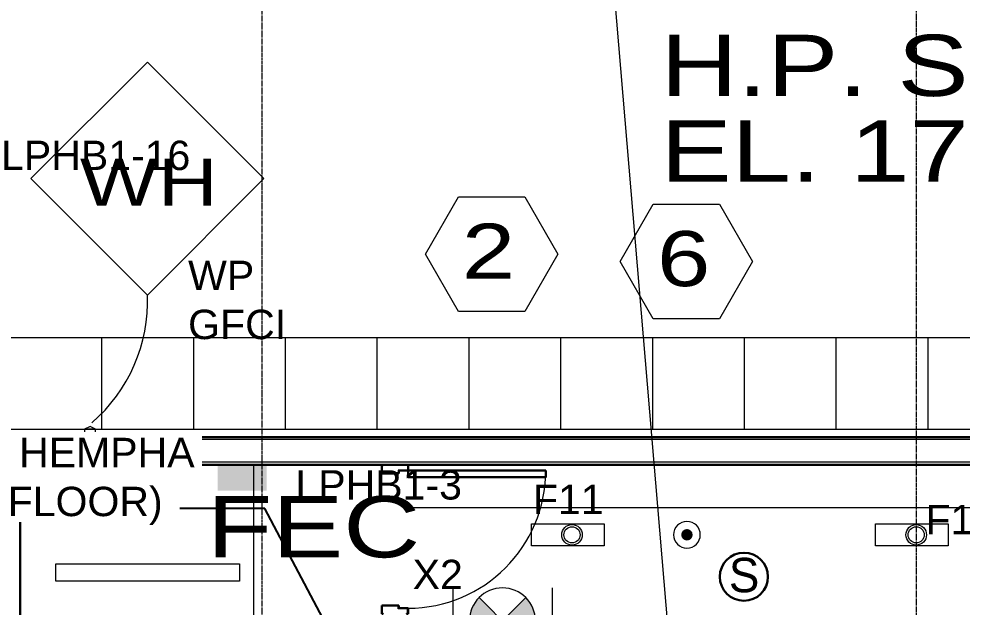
# Model space of a CAD drawing. Header units: inches. Extents: x -40190 to 0, y -3216 to 2257.
# Drawn here: x -23455.6 to -23208.9, y 1054 to 1207.9 of the extents above; entities that cross this region are included whole.
import ezdxf
from ezdxf import colors
from ezdxf.entities.mleader import LeaderData, LeaderLine
from ezdxf.enums import TextEntityAlignment as Align
from ezdxf.math import Vec2, Vec3

# ---------------------------------------------------------------- set-up
doc = ezdxf.new("R2010")
doc.units = ezdxf.units.IN
doc.header["$LTSCALE"] = 0.5
doc.header["$MEASUREMENT"] = 0
doc.linetypes.add('A113$0$CENTER', pattern=[2, 1.25, -0.25, 0.25, -0.25])
doc.linetypes.add('A113$0$DGN Style 3', pattern=[242.953966, 173.538547, -69.415419])
for name, color, linetype in [('A113$0$A roof pave', 8, 'Continuous'), ('A113$0$A-ANNO-IDEN', 8, 'Continuous'), ('A113$0$A-ANNO-TEXT', 8, 'Continuous'), ('A113$0$A-DOOR', 8, 'Continuous'), ('A113$0$A-DOOR-FRAM', 8, 'Continuous'), ('A113$0$A-EQPM-FEC', 8, 'Continuous'), ('A113$0$A-FLOR-CURB', 8, 'Continuous'), ('A113$0$A-GRID-GRDP0-15', 8, 'Continuous'), ('A113$0$A-WALL-FULL-EXTR', 8, 'Continuous'), ('A113$0$E-ELEC-WIND-WASH', 8, 'Continuous'), ('A113$0$Level 12', 8, 'Continuous'), ('A113$0$Level 23', 8, 'Continuous'), ('A613$0$A-ANNO-REVS-BULL', 8, 'Continuous'), ('A613$0$A-CLNG-LITE', 3, 'Continuous'), ('A613$0$A-CLNG-PATT', 8, 'Continuous'), ('A613$0$A-CLNG-SPNK', 8, 'Continuous'), ('A613$0$bc113 - Level 23', 8, 'Continuous'), ('A613$0$br613 - E-Lite', 8, 'Continuous'), ('A613$0$br613 - Level 36', 8, 'Continuous'), ('A613$0$Level 30', 8, 'Continuous'), ('E-Anno-Keyn', 72, 'Continuous'), ('G-Anno', 6, 'Continuous'), ('G-TEXT', 6, 'Continuous'), ('M-HVAC-text', 6, 'Continuous'), ('XREF', 7, 'Continuous')]:
    doc.layers.add(name, color=color, linetype=linetype)
doc.styles.add('A113$0$style-Arial', font='arial.ttf')
doc.styles.add('A113$0$style-WORKING', font='WORKING.shx')
doc.styles.add('A613$0$style-Arial', font='arial.ttf')
doc.styles.add('M08', font='arial.ttf', dxfattribs={"height": 7.68})
doc.styles.add('MAMEP ANNO', font='arial.ttf', dxfattribs={"height": 0.101562})
doc.styles.get("Standard").update_dxf_attribs({"font": 'simplex.shx'})
doc.dimstyles.get("Standard").update_dxf_attribs({"dimtxt": 0.18, "dimasz": 0.125, "dimexe": 0.18, "dimexo": 0.0625, "dimgap": 0.09, "dimtad": 0, "dimtih": 1, "dimtoh": 1, "dimdec": 4, "dimzin": 0, "dimdsep": 46, "dimtxsty": 'Standard', "dimcen": 0.09, "dimadec": 0, "dimazin": 0, "dimtfac": 1, "dimtdec": 4, "dimtofl": 0, "dimtmove": 0, "dimatfit": 3, "dimfxl": 1, "dimtolj": 1, "dimtzin": 0, "dimarcsym": 0})

# ---------------------------------------------------------------- blocks, each defined once
blk = doc.blocks.new('MLD-KeyNote')
at = {"color": 0, "linetype": 'Continuous', "transparency": 16777216}
blk.add_lwpolyline([(-0.09375, -0.09375), (0.09375, -0.09375), (0.09375, 0.09375), (-0.09375, 0.09375)], close=True, dxfattribs=at)
at = {"color": 0, "linetype": 'ByBlock', "transparency": 16777216, "style": 'MAMEP ANNO'}
blk.add_attdef('ID', text='', height=0.10156, dxfattribs=at).set_placement((0, 0), align=Align.MIDDLE_CENTER)
blk = doc.blocks.new('*U585')
at = {"layer": 'A113$0$E-ELEC-WIND-WASH', "linetype": 'A113$0$DGN Style 3', "lineweight": 13, "flags": 128}
blk.add_lwpolyline([(1.44, 1.01), (0.01, 1.72), (-1.42, 1.01)], dxfattribs=at)
at = {"layer": 'A113$0$E-ELEC-WIND-WASH', "linetype": 'A113$0$DGN Style 3', "lineweight": 13}
blk.add_3dface([(-1.42, -1.08), (1.44, -1.08), (1.44, 1.01), (-1.42, 1.01)], dxfattribs=at)
blk = doc.blocks.new('A113$0$36D478_20')
at = {"layer": 'A113$0$A-DOOR', "linetype": 'Continuous', "lineweight": 0}
blk.add_arc((6.5, -0.85), 36, 270, 0, dxfattribs=at)
at = {"layer": 'A113$0$A-DOOR', "linetype": 'Continuous', "lineweight": 30}
blk.add_3dface([(42.5, -0.85), (42.5, -2.6), (6.5, -2.6), (6.5, -0.85)], dxfattribs=at)
at = {"layer": 'A113$0$A-DOOR-FRAM', "linetype": 'Continuous', "lineweight": 30}
for p, q in [((-0.37, -1.6), (-0.37, 0.65)), ((-0.37, 0.65), (0, 0.65)), ((6.5, 0.65), (6.12, 0.65)), ((6.5, 0.65), (6.5, -0.85)), ((4.08, -1.6), (-0.37, -1.6)), ((6.5, -0.85), (4.08, -0.85)), ((4.08, -0.85), (4.08, -1.6)), ((-0.37, -36.1), (-0.37, -38.35)), ((4.08, -36.1), (-0.37, -36.1)), ((4.08, -36.85), (4.08, -36.1)), ((6.5, -36.85), (4.08, -36.85)), ((6.5, -38.35), (6.5, -36.85)), ((-0.37, -38.35), (0, -38.35)), ((6.5, -38.35), (6.12, -38.35))]:
    blk.add_line(p, q, dxfattribs=at)
at = {"layer": 'A113$0$A-DOOR-FRAM', "linetype": 'Continuous', "lineweight": 13}
for p, q in [((-0.22, -1.45), (-0.22, 0.5)), ((-0.22, 0.5), (0, 0.5)), ((0, 0.5), (0, 0.65)), ((6.12, 0.65), (6.12, 0.5)), ((6.35, 0.5), (6.12, 0.5)), ((6.35, 0.5), (6.35, -0.7)), ((3.93, -1.45), (-0.22, -1.45)), ((6.35, -0.7), (3.93, -0.7)), ((3.93, -0.7), (3.93, -1.45)), ((3.93, -36.25), (-0.22, -36.25)), ((-0.22, -36.25), (-0.22, -38.2)), ((3.93, -37), (3.93, -36.25)), ((-0.22, -38.2), (0, -38.2)), ((0, -38.2), (0, -38.35)), ((6.35, -37), (3.93, -37)), ((6.12, -38.35), (6.12, -38.2)), ((6.35, -38.2), (6.12, -38.2)), ((6.35, -38.2), (6.35, -37))]:
    blk.add_line(p, q, dxfattribs=at)
blk = doc.blocks.new('A113$0$T6X6_3')
at = {"layer": 'A113$0$Level 12', "linetype": 'Continuous', "lineweight": 13}
for p, q in [((2.375, 3), (-2.375, 3)), ((2.375, 2.6875), (-2.375, 2.6875)), ((-3, 2.375), (-3, -2.375)), ((-2.6875, 2.375), (-2.6875, -2.375)), ((2.6875, -2.375), (2.6875, 2.375)), ((3, -2.375), (3, 2.375)), ((-2.375, -2.6875), (2.375, -2.6875)), ((-2.375, -3), (2.375, -3))]:
    blk.add_line(p, q, dxfattribs=at)
at = {"layer": 'A113$0$Level 12', "linetype": 'Continuous', "lineweight": 13, "extrusion": (0, 0, -1)}
for centre, radius, start, end in [((2.375, 2.375), 0.625, 0, 90), ((2.375, 2.375), 0.3125, 0, 90), ((-2.375, 2.375), 0.625, 90, 180), ((-2.375, 2.375), 0.3125, 90, 180)]:
    blk.add_arc(centre, radius, start, end, dxfattribs=at)
at = {"layer": 'A113$0$Level 12', "linetype": 'Continuous', "lineweight": 13}
for centre, radius, start, end in [((-2.375, -2.375), 0.625, 180, 270), ((-2.375, -2.375), 0.3125, 180, 270), ((2.375, -2.375), 0.625, 270, 0), ((2.375, -2.375), 0.3125, 270, 0)]:
    blk.add_arc(centre, radius, start, end, dxfattribs=at)
at = {"layer": 'A113$0$Level 12', "linetype": 'Continuous', "lineweight": 70}
blk.add_point((0, 0), dxfattribs=at)
blk = doc.blocks.new('A113')
at = {"layer": 'A113$0$A roof pave', "lineweight": 13}
blk.add_line((-22930.0236, 1124.4866, -2660.425), (-23650.0237, 1124.4908, -2660.425), dxfattribs=at)
at = {"layer": 'A113$0$A roof pave', "lineweight": 0}
for p, q in [((-23434.0236, 1124.4872, -2660.425), (-23434.0236, 1100.483, -2660.425)), ((-23410.0236, 1124.4871, -2660.425), (-23410.0236, 1100.4829, -2660.425)), ((-23386.0236, 1124.4871, -2660.425), (-23386.0236, 1100.4829, -2660.425)), ((-23362.0236, 1124.4871, -2660.425), (-23362.0236, 1100.4829, -2660.425)), ((-23338.0236, 1124.487, -2660.425), (-23338.0236, 1100.4828, -2660.425)), ((-23314.0236, 1124.487, -2660.425), (-23314.0236, 1100.4828, -2660.425)), ((-23290.0236, 1124.487, -2660.425), (-23290.0236, 1100.4828, -2660.425)), ((-23266.0236, 1124.4869, -2660.425), (-23266.0236, 1100.4827, -2660.425)), ((-23242.0236, 1124.4869, -2660.425), (-23242.0236, 1100.4827, -2660.425)), ((-23218.0236, 1124.4869, -2660.425), (-23218.0236, 1100.4827, -2660.425))]:
    blk.add_line(p, q, dxfattribs=at)
at = {"layer": 'A113$0$A-ANNO-IDEN', "lineweight": 0}
blk.add_line((-23335.4737, 1636.3996), (-23282.9138, 1011.9797), dxfattribs=at)
at = {"layer": 'A113$0$A-ANNO-TEXT', "lineweight": 0}
blk.add_ellipse((-23463.8826, 1134.013), major_axis=(5.7231, 41.555), ratio=0.9983986, start_param=3.98986684, end_param=4.8880197, dxfattribs=at)
at = {"layer": 'A113$0$A-ANNO-TEXT', "lineweight": 13}
blk.add_3dface([(-23422.0323, 1135.6478), (-23391.5617, 1166.1185), (-23422.0323, 1196.5891), (-23452.503, 1166.1185)], dxfattribs=at)
at = {"layer": 'A113$0$A-EQPM-FEC', "lineweight": 13}
blk.add_solid([(-23390.8795, 1084.49, 1992.7541), (-23403.6295, 1084.49, 1992.7541), (-23390.8795, 1091.24, 1992.7541), (-23403.6295, 1091.24, 1992.7541)], dxfattribs=at)
at = {"layer": 'A113$0$A-FLOR-CURB', "lineweight": 0}
for p, q in [((-23729.1243, 1097.9901, 1992.7541), (-22922.8335, 1097.9901, 1992.7541)), ((-23456.0184, 1091.9901, 1992.7541), (-22922.8335, 1091.9901, 1992.7541))]:
    blk.add_line(p, q, dxfattribs=at)
at = {"layer": 'A113$0$A-GRID-GRDP0-15', "linetype": 'A113$0$CENTER', "lineweight": 0}
for p, q in [((-23221.0236, 2113.2362), (-23221.0236, -676.9055)), ((-23392.0337, 367.1574), (-23392.0337, 2029.5617))]:
    blk.add_line(p, q, dxfattribs=at)
at = {"layer": 'A113$0$A-WALL-FULL-EXTR', "lineweight": 13}
blk.add_line((-22922.8335, 1100.4865, 1992.7541), (-23476.7492, 1100.4901, 1992.7541), dxfattribs=at)
at = {"layer": 'A113$0$A-WALL-FULL-EXTR', "lineweight": 30}
for p, q in [((-22922.8335, 1098.4865, 1992.7541), (-23476.7492, 1098.4901, 1992.7541)), ((-23455.2684, 1041.86, 1992.7541), (-23455.2684, 1091.2368, 1992.7541)), ((-23455.2684, 1091.2368, 1992.7541), (-23360.3986, 1091.2368, 1992.7541)), ((-23360.3986, 1091.2401, 1992.7541), (-22922.8335, 1091.2401, 1992.7541))]:
    blk.add_line(p, q, dxfattribs=at)
at = {"layer": 'A113$0$Level 12', "lineweight": 13}
blk.add_3dface([(-23454.8933, 1081.8674, 1992.7541), (-23454.8933, 1091.8674, 1992.7541), (-23442.8933, 1091.8674, 1992.7541), (-23442.8933, 1081.8674, 1992.7541)], dxfattribs=at)
at = {"layer": 'A113$0$Level 23', "lineweight": 30}
blk.add_line((-23452.0183, 1091.2371, 1992.7541), (-23455.2684, 1091.2371, 1992.7541), dxfattribs=at)
at = {"layer": 'A113$0$A-DOOR', "lineweight": 0}
blk.add_blockref('A113$0$36D478_20', (-23360.3988, 1090.592, 1992.7541), dxfattribs=at)
at = {"layer": 'A113$0$E-ELEC-WIND-WASH', "lineweight": 13}
blk.add_blockref('*U585', (-23437.0384, 1099.5684, 1992.7541), dxfattribs=at)
at = {"layer": 'A113$0$Level 12', "lineweight": 13}
blk.add_blockref('A113$0$T6X6_3', (-23449.0183, 1088.8674, 1992.7541), dxfattribs=at)
at = {"layer": 'A113$0$A-ANNO-TEXT', "lineweight": 13}
for s, height, style, width, p in [('H.P. SLAB', 16, 'A113$0$style-Arial', 1.246875, (-23287.8671, 1187.7135)), ('EL. 172\'-1"', 15.999998, 'A113$0$style-Arial', 1.246875, (-23287.8671, 1165.3135)), ('WH', 12.312, 'A113$0$style-WORKING', 1.3125, (-23439.6831, 1159.008))]:
    blk.add_text(s, height=height, dxfattribs=dict(at, style=style, width=width)).set_placement(p)
at = {"layer": 'A113$0$A-ANNO-TEXT', "lineweight": 13, "style": 'A113$0$style-Arial', "width": 1.246875}
blk.add_text('FEC', height=16, dxfattribs=at).set_placement((-23406.4468, 1083.0512), align=Align.TOP_LEFT)
blk = doc.blocks.new('*U981')
at = {"layer": 'A613$0$br613 - Level 36', "linetype": 'Continuous', "lineweight": 30}
for points in [[(-6.11, -6.11), (-6.33, -5.88), (-6.56, -5.63), (-6.81, -5.32), (-7.04, -5.01), (-7.26, -4.69), (-7.44, -4.4), (-7.61, -4.1), (-7.77, -3.78), (-8, -3.27), (-8.23, -2.62), (-8.36, -2.18), (-8.45, -1.79), (-8.55, -1.22), (-8.62, -0.54), (-8.64, 0.09), (-8.6, 0.82), (-8.5, 1.56), (-8.41, 1.99), (-8.19, 2.74), (-7.91, 3.48), (-7.52, 4.26), (-7, 5.07), (-6.56, 5.62), (-6.11, 6.11), (0, 0)], [(6.11, -6.11), (0, 0), (6.11, 6.11), (6.33, 5.88), (6.56, 5.63), (6.8, 5.32), (7.04, 5.01), (7.26, 4.68), (7.44, 4.4), (7.61, 4.1), (7.77, 3.78), (8, 3.27), (8.23, 2.62), (8.36, 2.18), (8.45, 1.79), (8.55, 1.21), (8.62, 0.54), (8.64, -0.1), (8.6, -0.82), (8.5, -1.56), (8.41, -2), (8.19, -2.75), (7.91, -3.48), (7.52, -4.26), (7, -5.07), (6.56, -5.63)]]:
    blk.add_hatch(color=256, dxfattribs=at).paths.add_polyline_path(points)
at = {"layer": 'A613$0$br613 - Level 36', "linetype": 'Continuous', "lineweight": 13}
for p, q in [((-12.99, 8.64), (-12.99, -8.64)), ((12.99, 8.64), (12.99, -8.64)), ((6.11, -6.11), (-6.11, 6.11)), ((-6.11, -6.11), (6.11, 6.11)), ((-17.15, -6.24), (-12.99, -8.64)), ((-8.83, -6.24), (-12.99, -8.64)), ((8.83, -6.24), (12.99, -8.64)), ((17.15, -6.24), (12.99, -8.64))]:
    blk.add_line(p, q, dxfattribs=at)
at = {"layer": 'A613$0$br613 - Level 36', "linetype": 'Continuous', "lineweight": 13, "extrusion": (0, 0, -1)}
blk.add_circle((0, 0), 8.64, dxfattribs=at)
blk = doc.blocks.new('*U962')
at = {"layer": 'A613$0$A-CLNG-LITE', "linetype": 'Continuous', "lineweight": 0}
for radius in [2.69, 2.11]:
    blk.add_circle((0, 0), radius, dxfattribs=at)
blk = doc.blocks.new('*U991')
at = {"layer": 'A613$0$A-CLNG-SPNK', "linetype": 'Continuous', "lineweight": 0, "extrusion": (0, 0, -1)}
h = blk.add_hatch(color=256, dxfattribs=at)
edge = h.paths.add_edge_path()
edge.add_arc((0, 0), 1.5, 0, 360)
blk.add_circle((0, 0), 3.5, dxfattribs=at)
blk = doc.blocks.new('*U1002')
at = {"layer": 'A613$0$Level 30', "linetype": 'Continuous', "lineweight": 30}
blk.add_circle((0.01, -0.44), 6.29, dxfattribs=at)
at = {"layer": 'A613$0$Level 30', "linetype": 'Continuous', "lineweight": 30, "style": 'A613$0$style-Arial', "width": 0.95}
blk.add_text('S', height=9, dxfattribs=at).set_placement((-3.91, -4.5))
blk = doc.blocks.new('A613')
at = {"layer": 'A613$0$A-ANNO-REVS-BULL', "lineweight": 13, "elevation": 0.01, "flags": 128}
blk.add_lwpolyline([(-23340.75, 1161.48), (-23323.43, 1161.48), (-23314.77, 1146.48), (-23323.43, 1131.48), (-23340.75, 1131.48), (-23349.41, 1146.48), (-23340.75, 1161.48)], close=True, dxfattribs=at)
at = {"layer": 'A613$0$A-ANNO-REVS-BULL', "lineweight": 13, "flags": 128}
blk.add_lwpolyline([(-23289.84, 1159.54), (-23272.52, 1159.54), (-23263.86, 1144.54), (-23272.52, 1129.54), (-23289.84, 1129.54), (-23298.5, 1144.54), (-23289.84, 1159.54)], close=True, dxfattribs=at)
at = {"layer": 'A613$0$A-CLNG-LITE', "lineweight": 0}
for points in [[(-23302.71, 1075.93, 2679.43), (-23302.71, 1070.18, 2679.43), (-23321.71, 1070.18, 2679.43), (-23321.71, 1075.93, 2679.43)], [(-23212.71, 1075.93, 2679.43), (-23212.71, 1070.18, 2679.43), (-23231.71, 1070.18, 2679.43), (-23231.71, 1075.93, 2679.43)]]:
    blk.add_3dface(points, dxfattribs=at)
at = {"layer": 'A613$0$A-CLNG-PATT', "lineweight": 13}
blk.add_line((-23354.27, 1080.24, 2679.43), (-21430.79, 1080.24, 2679.43), dxfattribs=at)
at = {"layer": 'A613$0$A-CLNG-SPNK', "lineweight": 0, "elevation": 2679.43, "flags": 128}
blk.add_lwpolyline([(-23360.4, 830.81), (-23394.29, 830.81), (-23394.29, 1091.24)], dxfattribs=at)
at = {"layer": 'A613$0$bc113 - Level 23', "lineweight": 30}
blk.add_line((-23452.02, 1091.24, 2548.3), (-23455.27, 1091.24, 2548.3), dxfattribs=at)
at = {"layer": 'A613$0$br613 - E-Lite', "lineweight": 13}
blk.add_3dface([(-23446.03, 1065.42, 2679.43), (-23398.03, 1065.42, 2679.43), (-23398.03, 1060.92, 2679.43), (-23446.03, 1060.92, 2679.43)], dxfattribs=at)
at = {"layer": 'A613$0$A-CLNG-LITE', "lineweight": 0}
for p in [(-23311.08, 1073.05, 2679.43), (-23221.08, 1073.05, 2679.43)]:
    blk.add_blockref('*U962', p, dxfattribs=at)
at = {"layer": 'A613$0$A-CLNG-SPNK', "lineweight": 0}
blk.add_blockref('*U991', (-23281.03, 1073.06, 2679.43), dxfattribs=at)
at = {"layer": 'A613$0$br613 - Level 36', "lineweight": 13}
blk.add_blockref('*U981', (-23329.27, 1050.54, 2679.43), dxfattribs=at)
at = {"layer": 'A613$0$Level 30', "lineweight": 30}
blk.add_blockref('*U1002', (-23266.15, 1062.53, 2679.43), dxfattribs=at)
at = {"layer": 'A613$0$A-ANNO-REVS-BULL', "lineweight": 13, "style": 'A613$0$style-Arial', "width": 1.246876}
for s, p in [('2', (-23332.92, 1147.23, 0.01)), ('6', (-23281.87, 1145.29))]:
    blk.add_text(s, height=14.4, dxfattribs=at).set_placement(p, align=Align.MIDDLE_CENTER)

msp = doc.modelspace()

# ---------------------------------------------------------------- block references
at = {"layer": 'XREF'}
for name, p in [('A113', (0.08, 0)), ('A613', (0.13, -0.11))]:
    msp.add_blockref(name, p, dxfattribs=at)

# ---------------------------------------------------------------- texts
at = {"layer": 'G-Anno', "style": 'M08'}
for s, p in [('LPHB1-16', (-23460.23, 1168.34, -40)), ('LPHB1-3', (-23383.25, 1082.17, -40)), ('F11', (-23321.17, 1078.37, -97.67)), ('F11', (-23218.53, 1073.1, -40)), ('X2', (-23352.62, 1058.73, -40))]:
    msp.add_text(s, height=7.68, dxfattribs=at).set_placement(p)
at = {"layer": 'M-HVAC-text', "insert": (-23411.33, 1144.63, -0.01), "char_height": 7.688, "width": 18.7396, "attachment_point": 1, "style": 'M08'}
msp.add_mtext('WP\\PGFCI', dxfattribs=at)

# ---------------------------------------------------------------- leaders
at = {"layer": 'E-Anno-Keyn'}
ml = msp.add_multileader_block('Standard', dxfattribs=at)
ml.set_content('MLD-KeyNote', color=(89, 89, 89), scale=96)
ml.set_attribute('ID', '6', width=0)
ml.set_leader_properties(color=256, linetype='Continuous')
ml.build(insert=Vec2(0, 0))
ml.multileader.update_dxf_attribs({"has_dogleg": 0, "text_left_attachment_type": 2, "text_right_attachment_type": 2, "dogleg_length": 3.84, "arrow_head_size": 12, "scale": 96})
ctx = ml.context
ctx.base_point, ctx.scale, ctx.char_height, ctx.arrow_head_size, ctx.landing_gap_size, ctx.plane_origin = Vec3(-23769.82, 1143.48), 96, 737.28, 12, 384, Vec3(-23721.54, 1112.87)
ctx.left_attachment, ctx.right_attachment = 2, 2
notes = []
notes.append((ctx, [(0, (1, 1, 0), (-23382.82, 1143.48), (-1, 0), 369, [(0, [(-23721.54, 1112.87), (-23738.8, 1143.48)], 0, [])])]))
ctx.block.insert = Vec3(-23760.82, 1143.48)
ml = msp.add_multileader_block('Standard', dxfattribs=at)
ml.set_content('MLD-KeyNote', color=(89, 89, 89), scale=96)
ml.set_attribute('ID', '6', width=0)
ml.set_leader_properties(color=256, linetype='Continuous')
ml.build(insert=Vec2(0, 0))
ml.multileader.update_dxf_attribs({"has_dogleg": 0, "text_left_attachment_type": 2, "text_right_attachment_type": 2, "dogleg_length": 3.84, "arrow_head_size": 12, "scale": 96})
ctx = ml.context
ctx.base_point, ctx.scale, ctx.char_height, ctx.arrow_head_size, ctx.landing_gap_size, ctx.plane_origin = Vec3(-23769.82, 1143.48), 96, 737.28, 12, 384, Vec3(-23721.54, 1112.87)
ctx.left_attachment, ctx.right_attachment = 2, 2
notes.append((ctx, [(0, (1, 1, 0), (-23382.82, 1143.48), (-1, 0), 369, [(0, [(-23721.54, 1112.87), (-23738.8, 1143.48)], 0, [])])]))
ctx.block.insert = Vec3(-23760.82, 1143.48)
for ctx, leaders in notes:
    for number, flags, end, landing, length, lines in leaders:
        leader = LeaderData()
        leader.index, (leader.has_last_leader_line, leader.has_dogleg_vector, leader.attachment_direction) = number, flags
        leader.last_leader_point, leader.dogleg_vector, leader.dogleg_length = Vec3(end), Vec3(landing), length
        for number, points, colour, breaks in lines:
            line = LeaderLine()
            line.index, line.vertices, line.color, line.breaks = number, Vec3.list(points), colors.encode_raw_color(colour), breaks
            leader.lines.append(line)
        ctx.leaders.append(leader)

# ---------------------------------------------------------------- next in the draw order: texts
at = {"layer": 'G-TEXT', "insert": (-23491.28, 1098.31), "char_height": 7.68, "width": 82.0279, "attachment_point": 1, "style": 'M08', "bg_fill": 3, "box_fill_scale": 1.2, "bg_fill_color": 256, "bg_fill_transparency": 0}
msp.add_mtext('UP TO HEMPHA\\P(12TH FLOOR)', dxfattribs=at)

# ---------------------------------------------------------------- next in the draw order: leaders
at = {"layer": 'G-Anno'}
msp.add_leader([(-23363.4, 1027.15), (-23391.27, 1079.84), (-23413.51, 1079.82)], dimstyle='Standard', override={"dimscale": 96, "dimgap": 0.09, "dimtad": 0}, dxfattribs=at)

doc.saveas('drawing.dxf')
